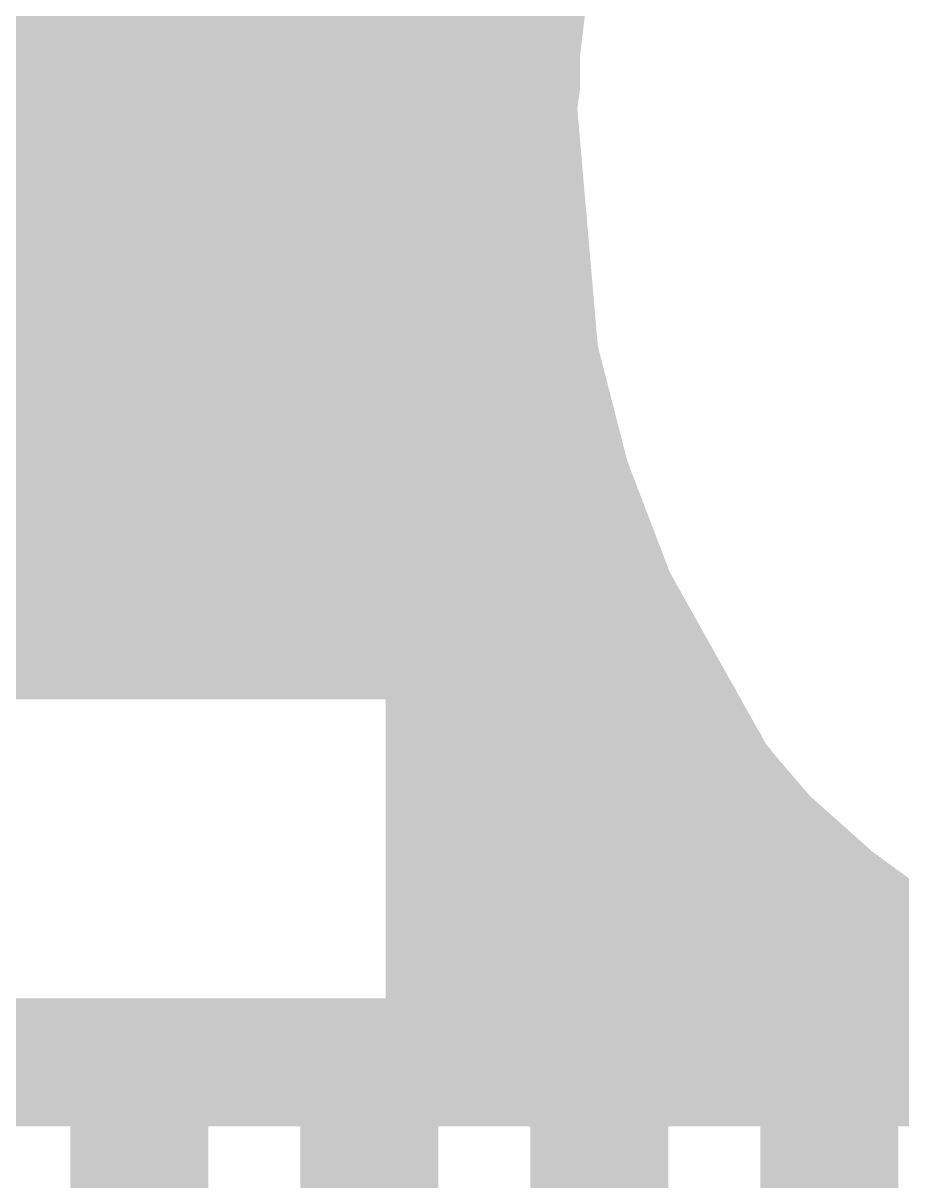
# Model space of a CAD drawing. Header units: millimetres. Extents: x 2260 to 2572, y -21 to 200.
# Drawn here: x 2338.05 to 2339.02, y 67.719 to 68.997 of the extents above; entities that cross this region are included whole.
import ezdxf

# ---------------------------------------------------------------- set-up
doc = ezdxf.new("R2010")
doc.units = ezdxf.units.MM
doc.layers.get('0').update_dxf_attribs({"lineweight": 18})
doc.layers.add('01', color=1, linetype='Continuous', lineweight=18)

# ---------------------------------------------------------------- blocks, each defined once
blk = doc.blocks.new('PAD_R1')
blk.add_lwpolyline([(0.25, 0, 0.5, 0.5, 1), (-0.25, 0, 0.5, 0.5, 1)], format="xyseb", close=True)

msp = doc.modelspace()

# ---------------------------------------------------------------- linework, layer by layer
at = {"layer": '01'}
for points in [[(2338.11467804613, 134.5262446156169, 0.0254, 0.0254, 0), (2338.11467804613, 68.26334961561685, 0.0254, 0.0254, 0)], [(2338.15277804613, 68.25064961561685, 0.1016, 0.1016, 0), (2338.15277804613, 134.0433976156169, 0.1016, 0.1016, 0)], [(2338.20357804613, 68.25064961561685, 0.1016, 0.1016, 0), (2338.20357804613, 134.0433976156169, 0.1016, 0.1016, 0)], [(2338.24167804613, 68.26334961561685, 0.0254, 0.0254, 0), (2338.24167804613, 134.0417596156169, 0.0254, 0.0254, 0)], [(2338.36867804613, 133.5572796156169, 0.0254, 0.0254, 0), (2338.36867804613, 68.26334961561685, 0.0254, 0.0254, 0)], [(2338.406778046131, 68.25064961561685, 0.1016, 0.1016, 0), (2338.40677804613, 133.3392666156169, 0.1016, 0.1016, 0)], [(2338.45757804613, 68.25064961561685, 0.1016, 0.1016, 0), (2338.45757804613, 133.3392666156169, 0.1016, 0.1016, 0)], [(2338.49567804613, 65.72874961561683, 0.0254, 0.0254, 0), (2338.49567804613, 133.3265676156169, 0.0254, 0.0254, 0)], [(2338.62267804613, 133.3265676156169, 0.0254, 0.0254, 0), (2338.62267804613, 65.72874961561683, 0.0254, 0.0254, 0)], [(2338.63953104613, 68.96338461561686, 0.0508, 0.0508, 0), (2338.656555046131, 69.10372961561688, 0.0508, 0.0508, 0)], [(2338.63953104613, 68.96338461561686, 0.0508, 0.0508, 0), (2338.656555046131, 69.10372961561688, 0.0508, 0.0508, 0)], [(2338.63537804613, 69.10002461561686, 0.0508, 0.0508, 0), (2338.63537804613, 68.96184961561687, 0.0508, 0.0508, 0)], [(2338.65223004613, 68.96261661561687, 0.0254, 0.0254, 0), (2338.66918004613, 69.10219961561685, 0.0254, 0.0254, 0)], [(2338.65223004613, 68.96261661561687, 0.0254, 0.0254, 0), (2338.66912304613, 69.10187661561685, 0.0254, 0.0254, 0)], [(2338.64242604613, 68.98724961561686, 0.0508, 0.0508, 0), (2337.49373504613, 68.98724961561686, 0.0508, 0.0508, 0)], [(2338.64242604613, 68.98724961561686, 0.0508, 0.0508, 0), (2338.63537804613, 68.98724961561686, 0.0508, 0.0508, 0)], [(2338.63953104613, 68.96184961561687, 0.0508, 0.0508, 0), (2337.49373504613, 68.96184961561687, 0.0508, 0.0508, 0)], [(2338.63953104613, 68.96184961561687, 0.0508, 0.0508, 0), (2338.63537804613, 68.96184961561687, 0.0508, 0.0508, 0)], [(2338.65223004613, 68.92857661561686, 0.0254, 0.0254, 0), (2338.65223004613, 68.96261661561687, 0.0254, 0.0254, 0)], [(2338.65223004613, 68.92857661561686, 0.0254, 0.0254, 0), (2338.65223004613, 68.96261661561687, 0.0254, 0.0254, 0)], [(2338.66493104613, 68.94914961561688, 0.0254, 0.0254, 0), (2337.468335046131, 68.94914961561688, 0.0254, 0.0254, 0)], [(2338.66493104613, 68.94914961561688, 0.0254, 0.0254, 0), (2338.60997804613, 68.94914961561688, 0.0254, 0.0254, 0)], [(2338.66493104613, 68.94051461561685, 0.0254, 0.0254, 0), (2337.468335046131, 68.94051461561685, 0.0254, 0.0254, 0)], [(2338.63953104613, 68.92781461561685, 0.0508, 0.0508, 0), (2337.49373504613, 68.92781461561685, 0.0508, 0.0508, 0)], [(2338.65223004613, 68.93484761561683, 0.0254, 0.0254, 0), (2337.48103504613, 68.93484761561683, 0.0254, 0.0254, 0)], [(2338.63906604613, 68.92214761561684, 0.0508, 0.0508, 0), (2337.49373504613, 68.92214761561684, 0.0508, 0.0508, 0)], [(2338.634113046131, 68.63292661561684, 0.1016, 0.1016, 0), (2338.61082004613, 68.90326961561686, 0.1016, 0.1016, 0)], [(2338.66493104613, 68.94051461561685, 0.0254, 0.0254, 0), (2338.60997804613, 68.94051461561685, 0.0254, 0.0254, 0)], [(2338.63953104613, 68.92781461561685, 0.0508, 0.0508, 0), (2338.63537804613, 68.92781461561685, 0.0508, 0.0508, 0)], [(2338.63537804613, 68.92781461561685, 0.0508, 0.0508, 0), (2338.63537804613, 68.90241461561686, 0.0508, 0.0508, 0)], [(2338.63635304613, 68.90284161561686, 0.0508, 0.0508, 0), (2338.63953104613, 68.92933261561683, 0.0508, 0.0508, 0)], [(2338.63635304613, 68.90284161561686, 0.0508, 0.0508, 0), (2338.63953104613, 68.92933261561683, 0.0508, 0.0508, 0)], [(2338.63644104613, 68.90357261561684, 0.0508, 0.0508, 0), (2338.638715046131, 68.92254161561686, 0.0508, 0.0508, 0)], [(2338.65223004613, 68.92857661561686, 0.0254, 0.0254, 0), (2338.65223004613, 68.93484761561683, 0.0254, 0.0254, 0)], [(2338.64911804613, 68.90263161561685, 0.0254, 0.0254, 0), (2338.65223004613, 68.92857661561686, 0.0254, 0.0254, 0)], [(2338.64911804613, 68.90263161561685, 0.0254, 0.0254, 0), (2338.65223004613, 68.92857661561686, 0.0254, 0.0254, 0)], [(2338.64916004613, 68.90299461561688, 0.0254, 0.0254, 0), (2338.65223004613, 68.92857661561686, 0.0254, 0.0254, 0)], [(2338.63648304613, 68.90241461561686, 0.0508, 0.0508, 0), (2337.49373504613, 68.90241461561686, 0.0508, 0.0508, 0)], [(2338.63648304613, 68.90241461561686, 0.0508, 0.0508, 0), (2337.49373504613, 68.90241461561686, 0.0508, 0.0508, 0)], [(2338.63648304613, 68.90241461561686, 0.0508, 0.0508, 0), (2338.63537804613, 68.90241461561686, 0.0508, 0.0508, 0)], [(2338.63537804613, 68.90241461561686, 0.0508, 0.0508, 0), (2338.63537804613, 68.64003261561686, 0.0508, 0.0508, 0)], [(2338.65936304613, 68.63575461561686, 0.0508, 0.0508, 0), (2338.63635304613, 68.90284161561686, 0.0508, 0.0508, 0)], [(2338.65930004613, 68.63647161561687, 0.0508, 0.0508, 0), (2338.63635304613, 68.90284161561686, 0.0508, 0.0508, 0)], [(2338.63880504613, 68.82054661561688, 0.0508, 0.0508, 0), (2338.63644104613, 68.90357261561684, 0.0508, 0.0508, 0)], [(2338.67192504613, 68.63789761561685, 0.0254, 0.0254, 0), (2338.64911804613, 68.90263161561685, 0.0254, 0.0254, 0)], [(2338.672031046131, 68.63756461561684, 0.0254, 0.0254, 0), (2338.64911804613, 68.90263161561685, 0.0254, 0.0254, 0)], [(2338.651871046131, 68.80784661561685, 0.0254, 0.0254, 0), (2338.64916004613, 68.90299461561688, 0.0254, 0.0254, 0)], [(2338.61527004613, 68.85161461561688, 0.1016, 0.1016, 0), (2337.51913504613, 68.85161461561688, 0.1016, 0.1016, 0)], [(2338.63719604613, 68.87701461561687, 0.0508, 0.0508, 0), (2337.49373504613, 68.87701461561687, 0.0508, 0.0508, 0)], [(2338.638578046131, 68.87701461561687, 0.0508, 0.0508, 0), (2338.63537804613, 68.87701461561687, 0.0508, 0.0508, 0)], [(2338.63800004613, 68.84878161561687, 0.0508, 0.0508, 0), (2337.49373504613, 68.84878161561687, 0.0508, 0.0508, 0)], [(2338.64222304613, 68.83469661561685, 0.0508, 0.0508, 0), (2338.63537804613, 68.83469661561685, 0.0508, 0.0508, 0)], [(2338.63880504613, 68.82054661561688, 0.0508, 0.0508, 0), (2337.49373504613, 68.82054661561688, 0.0508, 0.0508, 0)], [(2337.49373504613, 68.82054661561688, 0.0508, 0.0508, 0), (2338.63880504613, 68.82054661561688, 0.0508, 0.0508, 0)], [(2338.622198046131, 68.77122461561686, 0.1016, 0.1016, 0), (2337.51913504613, 68.77122461561686, 0.1016, 0.1016, 0)], [(2337.48103504613, 68.80784661561685, 0.0254, 0.0254, 0), (2338.651871046131, 68.80784661561685, 0.0254, 0.0254, 0)], [(2338.64586804613, 68.79238161561688, 0.0508, 0.0508, 0), (2338.63537804613, 68.79238161561688, 0.0508, 0.0508, 0)], [(2338.64951604613, 68.75006461561685, 0.0508, 0.0508, 0), (2338.63537804613, 68.75006461561685, 0.0508, 0.0508, 0)], [(2338.62912304613, 68.69083261561684, 0.1016, 0.1016, 0), (2337.51913504613, 68.69083261561684, 0.1016, 0.1016, 0)], [(2338.65316104613, 68.70774961561688, 0.0508, 0.0508, 0), (2338.63537804613, 68.70774961561688, 0.0508, 0.0508, 0)], [(2338.66566804613, 68.68084661561687, 0.0254, 0.0254, 0), (2337.48103504613, 68.68084661561687, 0.0254, 0.0254, 0)], [(2338.65469304613, 68.66814661561688, 0.0508, 0.0508, 0), (2337.49373504613, 68.66814661561688, 0.0508, 0.0508, 0)], [(2338.65469304613, 68.66814661561688, 0.0508, 0.0508, 0), (2337.49373504613, 68.66814661561688, 0.0508, 0.0508, 0)], [(2338.65954804613, 68.63504161561684, 0.0508, 0.0508, 0), (2338.65469304613, 68.66814661561688, 0.0508, 0.0508, 0)], [(2338.67202104613, 68.63752661561688, 0.0254, 0.0254, 0), (2338.66566804613, 68.68084661561687, 0.0254, 0.0254, 0)], [(2338.65509004613, 68.66543261561685, 0.0508, 0.0508, 0), (2337.49373504613, 68.66543261561685, 0.0508, 0.0508, 0)], [(2338.66850504613, 68.49844961561683, 0.1016, 0.1016, 0), (2338.63410804613, 68.63293461561688, 0.1016, 0.1016, 0)], [(2338.65680504613, 68.66543261561685, 0.0508, 0.0508, 0), (2338.63537804613, 68.66543261561685, 0.0508, 0.0508, 0)], [(2338.65908804613, 68.64003261561686, 0.0508, 0.0508, 0), (2337.49373504613, 68.64003261561686, 0.0508, 0.0508, 0)], [(2338.65908804613, 68.64003261561686, 0.0508, 0.0508, 0), (2337.49373504613, 68.64003261561686, 0.0508, 0.0508, 0)], [(2338.65908804613, 68.64003261561686, 0.0508, 0.0508, 0), (2338.63537804613, 68.64003261561686, 0.0508, 0.0508, 0)], [(2338.63537804613, 68.64003261561686, 0.0508, 0.0508, 0), (2338.63537804613, 68.50744461561686, 0.0508, 0.0508, 0)], [(2338.69275304613, 68.50601961561685, 0.0508, 0.0508, 0), (2338.65930004613, 68.63646961561687, 0.0508, 0.0508, 0)], [(2338.69429504613, 68.49967161561688, 0.0508, 0.0508, 0), (2338.65936304613, 68.63575461561686, 0.0508, 0.0508, 0)], [(2338.67699004613, 68.56654661561686, 0.0508, 0.0508, 0), (2338.65954804613, 68.63504161561684, 0.0508, 0.0508, 0)], [(2338.70641304613, 68.50354961561686, 0.0254, 0.0254, 0), (2338.67192504613, 68.63789761561685, 0.0254, 0.0254, 0)], [(2338.69332804613, 68.55384661561686, 0.0254, 0.0254, 0), (2338.67202104613, 68.63752661561688, 0.0254, 0.0254, 0)], [(2338.70489304613, 68.50975161561684, 0.0254, 0.0254, 0), (2338.672031046131, 68.63756161561685, 0.0254, 0.0254, 0)], [(2338.64349504613, 68.58923161561685, 0.1016, 0.1016, 0), (2337.51913504613, 68.58923161561685, 0.1016, 0.1016, 0)], [(2338.66474604613, 68.61463161561687, 0.0508, 0.0508, 0), (2337.49373504613, 68.61463161561687, 0.0508, 0.0508, 0)], [(2338.66478504613, 68.61463161561687, 0.0508, 0.0508, 0), (2338.63537804613, 68.61463161561687, 0.0508, 0.0508, 0)], [(2338.67086804613, 68.59058961561686, 0.0508, 0.0508, 0), (2337.49373504613, 68.59058961561686, 0.0508, 0.0508, 0)], [(2338.67699004613, 68.56654661561686, 0.0508, 0.0508, 0), (2337.49373504613, 68.56654661561686, 0.0508, 0.0508, 0)], [(2337.49373504613, 68.56654661561686, 0.0508, 0.0508, 0), (2338.67699004613, 68.56654661561686, 0.0508, 0.0508, 0)], [(2338.675283046131, 68.57373961561686, 0.0508, 0.0508, 0), (2338.63537804613, 68.57373961561686, 0.0508, 0.0508, 0)], [(2338.66313004613, 68.51582761561684, 0.1016, 0.1016, 0), (2337.51913504613, 68.51582761561684, 0.1016, 0.1016, 0)], [(2337.48103504613, 68.55384661561686, 0.0254, 0.0254, 0), (2338.69332804613, 68.55384661561686, 0.0254, 0.0254, 0)], [(2338.68578104613, 68.53284461561685, 0.0508, 0.0508, 0), (2338.63537804613, 68.53284461561685, 0.0508, 0.0508, 0)], [(2338.71804804613, 68.36877961561686, 0.1016, 0.1016, 0), (2338.66850504613, 68.49844961561683, 0.1016, 0.1016, 0)], [(2338.69270804613, 68.50744461561686, 0.0508, 0.0508, 0), (2338.63537804613, 68.50744461561686, 0.0508, 0.0508, 0)], [(2338.63537804613, 68.50744461561686, 0.0508, 0.0508, 0), (2338.63537804613, 68.39425261561684, 0.0508, 0.0508, 0)], [(2338.74076604613, 68.38019961561685, 0.0508, 0.0508, 0), (2338.69275304613, 68.50601961561685, 0.0508, 0.0508, 0)], [(2338.73697804613, 68.38950461561689, 0.0508, 0.0508, 0), (2338.69429504613, 68.49967161561688, 0.0508, 0.0508, 0)], [(2338.75188804613, 68.38643461561685, 0.0254, 0.0254, 0), (2338.70489304613, 68.50975161561684, 0.0254, 0.0254, 0)], [(2338.74967804613, 68.39187761561686, 0.0254, 0.0254, 0), (2338.70641304613, 68.50354961561686, 0.0254, 0.0254, 0)], [(2338.70112304613, 68.48204461561687, 0.0508, 0.0508, 0), (2338.63537804613, 68.48204461561687, 0.0508, 0.0508, 0)], [(2338.68783304613, 68.44241961561687, 0.1016, 0.1016, 0), (2337.51913504613, 68.44241961561687, 0.1016, 0.1016, 0)], [(2338.71321004613, 68.45084961561685, 0.0508, 0.0508, 0), (2338.63537804613, 68.45084961561685, 0.0508, 0.0508, 0)], [(2338.73491804613, 68.42684761561685, 0.0254, 0.0254, 0), (2337.48103504613, 68.42684761561685, 0.0254, 0.0254, 0)], [(2338.73491804613, 68.42684761561685, 0.0254, 0.0254, 0), (2337.48103504613, 68.42684761561685, 0.0254, 0.0254, 0)], [(2338.72647804613, 68.41414661561686, 0.0508, 0.0508, 0), (2337.49373504613, 68.41414661561686, 0.0508, 0.0508, 0)], [(2338.66077804613, 65.72874961561683, 0.1016, 0.1016, 0), (2338.66077804613, 68.39425261561684, 0.1016, 0.1016, 0)], [(2338.72529804613, 68.41965161561686, 0.0508, 0.0508, 0), (2338.63537804613, 68.41965161561686, 0.0508, 0.0508, 0)], [(2338.71157804613, 65.72874961561683, 0.1016, 0.1016, 0), (2338.71157804613, 68.39425261561684, 0.1016, 0.1016, 0)], [(2338.74037104613, 68.38105461561685, 0.0508, 0.0508, 0), (2338.72647804613, 68.41414661561686, 0.0508, 0.0508, 0)], [(2338.75192804613, 68.38633261561685, 0.0254, 0.0254, 0), (2338.73491804613, 68.42684761561685, 0.0254, 0.0254, 0)], [(2338.73964804613, 68.41558461561686, 0.0254, 0.0254, 0), (2337.48103504613, 68.41558461561686, 0.0254, 0.0254, 0)], [(2338.73615304613, 68.39161961561683, 0.0508, 0.0508, 0), (2337.49373504613, 68.39161961561683, 0.0508, 0.0508, 0)], [(2338.73636304613, 68.39161961561683, 0.0508, 0.0508, 0), (2337.49373504613, 68.39161961561683, 0.0508, 0.0508, 0)], [(2338.74437804613, 68.40431961561683, 0.0254, 0.0254, 0), (2337.48103504613, 68.40431961561683, 0.0254, 0.0254, 0)], [(2338.73556304613, 68.39425261561684, 0.0508, 0.0508, 0), (2338.63537804613, 68.39425261561684, 0.0508, 0.0508, 0)], [(2338.77432304613, 68.31254661561684, 0.0508, 0.0508, 0), (2338.74037104613, 68.38105461561685, 0.0508, 0.0508, 0)], [(2338.82016004613, 68.23848961561686, 0.0508, 0.0508, 0), (2338.74076604613, 68.38020161561684, 0.0508, 0.0508, 0)], [(2338.74967804613, 65.72874961561683, 0.0254, 0.0254, 0), (2338.74967804613, 68.39187761561686, 0.0254, 0.0254, 0)], [(2338.86043804613, 68.19258261561686, 0.0254, 0.0254, 0), (2338.75188804613, 68.38643761561684, 0.0254, 0.0254, 0)], [(2338.79478804613, 68.29984661561684, 0.0254, 0.0254, 0), (2338.75192804613, 68.38633261561685, 0.0254, 0.0254, 0)], [(2338.74859804613, 68.36621961561684, 0.0508, 0.0508, 0), (2337.49373504613, 68.36621961561684, 0.0508, 0.0508, 0)], [(2338.74772304613, 68.36621961561684, 0.0508, 0.0508, 0), (2337.49373504613, 68.36621961561684, 0.0508, 0.0508, 0)], [(2338.761023046131, 68.33938461561684, 0.0508, 0.0508, 0), (2337.49373504613, 68.33938461561684, 0.0508, 0.0508, 0)], [(2338.765390046131, 68.33624761561686, 0.0508, 0.0508, 0), (2337.49373504613, 68.33624761561686, 0.0508, 0.0508, 0)], [(2338.77432304613, 68.31254661561684, 0.0508, 0.0508, 0), (2337.49373504613, 68.31254661561684, 0.0508, 0.0508, 0)], [(2337.49373504613, 68.31254661561684, 0.0508, 0.0508, 0), (2338.77432304613, 68.31254661561684, 0.0508, 0.0508, 0)], [(2338.78218304613, 68.30627661561687, 0.0508, 0.0508, 0), (2337.49373504613, 68.30627661561687, 0.0508, 0.0508, 0)], [(2337.48103504613, 68.29984661561684, 0.0254, 0.0254, 0), (2338.79478804613, 68.29984661561684, 0.0254, 0.0254, 0)], [(2337.49334004613, 68.27604961561684, 0.0508, 0.0508, 0), (2338.47570004613, 68.27604961561684, 0.0508, 0.0508, 0)], [(2338.79897304613, 68.27630461561688, 0.0508, 0.0508, 0), (2337.49373504613, 68.27630461561688, 0.0508, 0.0508, 0)], [(2338.47570004613, 68.27604961561684, 0.0508, 0.0508, 0), (2338.47570004613, 68.19984961561687, 0.0508, 0.0508, 0)], [(2337.48103504613, 68.26334961561685, 0.0254, 0.0254, 0), (2338.46300104613, 68.26334961561685, 0.0254, 0.0254, 0)], [(2338.11467804613, 68.26334961561685, 0.0254, 0.0254, 0), (2338.24167804613, 68.26334961561685, 0.0254, 0.0254, 0)], [(2338.36867804613, 68.26334961561685, 0.0254, 0.0254, 0), (2338.46300104613, 68.26334961561685, 0.0254, 0.0254, 0)], [(2338.81365504613, 68.25090461561686, 0.0508, 0.0508, 0), (2338.47530304613, 68.25090461561686, 0.0508, 0.0508, 0)], [(2338.48297804613, 68.25064961561685, 0.0508, 0.0508, 0), (2338.47570004613, 68.25064961561685, 0.0508, 0.0508, 0)], [(2338.47570004613, 67.92044961561686, 0.0508, 0.0508, 0), (2338.47570004613, 68.25064961561685, 0.0508, 0.0508, 0)], [(2338.81380104613, 68.25064961561685, 0.0508, 0.0508, 0), (2338.47570004613, 68.25064961561685, 0.0508, 0.0508, 0)], [(2338.46300104613, 68.26334961561685, 0.0254, 0.0254, 0), (2338.46300104613, 67.90774961561686, 0.0254, 0.0254, 0)], [(2338.46300104613, 68.26334961561685, 0.0254, 0.0254, 0), (2338.46300104613, 67.90774961561686, 0.0254, 0.0254, 0)], [(2338.48297804613, 67.92044961561686, 0.0508, 0.0508, 0), (2338.48297804613, 68.25064961561685, 0.0508, 0.0508, 0)], [(2338.82030304613, 68.23823461561688, 0.0508, 0.0508, 0), (2338.82016004613, 68.23848961561686, 0.0508, 0.0508, 0)], [(2338.84995504613, 68.18530461561687, 0.0508, 0.0508, 0), (2338.82030304613, 68.23823461561688, 0.0508, 0.0508, 0)], [(2338.82757804613, 68.22524961561686, 0.0508, 0.0508, 0), (2338.47570004613, 68.22524961561686, 0.0508, 0.0508, 0)], [(2338.82757804613, 68.22524961561686, 0.0508, 0.0508, 0), (2338.47570004613, 68.22524961561686, 0.0508, 0.0508, 0)], [(2338.84226104613, 68.19984961561687, 0.0508, 0.0508, 0), (2338.47570004613, 68.19984961561687, 0.0508, 0.0508, 0)], [(2338.47570004613, 68.19984961561687, 0.0508, 0.0508, 0), (2338.47570004613, 68.18003661561687, 0.0508, 0.0508, 0)], [(2338.86744604613, 68.16463661561687, 0.0508, 0.0508, 0), (2338.84995504613, 68.18530461561687, 0.0508, 0.0508, 0)], [(2338.85493304613, 68.18003661561687, 0.0508, 0.0508, 0), (2338.47570004613, 68.18003661561687, 0.0508, 0.0508, 0)], [(2338.47570004613, 68.18003661561687, 0.0508, 0.0508, 0), (2338.47570004613, 68.16327461561684, 0.0508, 0.0508, 0)], [(2338.87756304613, 68.17234161561686, 0.0254, 0.0254, 0), (2338.86043804613, 68.19258261561686, 0.0254, 0.0254, 0)], [(2338.86885304613, 68.16327461561684, 0.0508, 0.0508, 0), (2338.47570004613, 68.16327461561684, 0.0508, 0.0508, 0)], [(2338.47570004613, 68.16327461561684, 0.0508, 0.0508, 0), (2338.47570004613, 68.10383661561684, 0.0508, 0.0508, 0)], [(2338.47570004613, 68.16054161561686, 0.0508, 0.0508, 0), (2338.47570004613, 68.10383661561684, 0.0508, 0.0508, 0)], [(2338.87124504613, 68.16014661561684, 0.0508, 0.0508, 0), (2338.47570004613, 68.16014661561684, 0.0508, 0.0508, 0)], [(2338.46300104613, 68.17284661561683, 0.0254, 0.0254, 0), (2338.46300104613, 68.04584761561688, 0.0254, 0.0254, 0)], [(2338.87713804613, 68.17284661561683, 0.0254, 0.0254, 0), (2338.46300104613, 68.17284661561683, 0.0254, 0.0254, 0)], [(2338.87945804613, 68.14701961561684, 0.0508, 0.0508, 0), (2338.86744604613, 68.16463661561687, 0.0508, 0.0508, 0)], [(2338.87945804613, 68.14701961561684, 0.0508, 0.0508, 0), (2338.87023804613, 68.16054161561686, 0.0508, 0.0508, 0)], [(2338.87667804613, 68.17338661561683, 0.0254, 0.0254, 0), (2338.87667804613, 65.72874961561683, 0.0254, 0.0254, 0)], [(2338.87760504613, 68.17229161561687, 0.0254, 0.0254, 0), (2338.87667804613, 68.17338661561683, 0.0254, 0.0254, 0)], [(2338.87756604613, 68.17234161561686, 0.0254, 0.0254, 0), (2338.87713804613, 68.17284661561683, 0.0254, 0.0254, 0)], [(2338.88928804613, 68.15514961561684, 0.0254, 0.0254, 0), (2338.87756304613, 68.17234161561686, 0.0254, 0.0254, 0)], [(2338.88928804613, 68.15514961561684, 0.0254, 0.0254, 0), (2338.87756604613, 68.17234161561686, 0.0254, 0.0254, 0)], [(2338.93464304613, 68.10602661561688, 0.0254, 0.0254, 0), (2338.87760504613, 68.17228961561688, 0.0254, 0.0254, 0)], [(2338.94171104613, 68.08449961561683, 0.0508, 0.0508, 0), (2338.87945804613, 68.14701961561684, 0.0508, 0.0508, 0)], [(2338.94169104613, 68.08451961561684, 0.0508, 0.0508, 0), (2338.87945804613, 68.14701961561684, 0.0508, 0.0508, 0)], [(2338.950006046131, 68.09416961561686, 0.0254, 0.0254, 0), (2338.88928804613, 68.15514961561684, 0.0254, 0.0254, 0)], [(2338.949998046131, 68.09417761561684, 0.0254, 0.0254, 0), (2338.88928804613, 68.15514961561684, 0.0254, 0.0254, 0)], [(2338.88856504613, 68.13787461561685, 0.0508, 0.0508, 0), (2338.47570004613, 68.13787461561685, 0.0508, 0.0508, 0)], [(2338.88856504613, 68.13787461561685, 0.0508, 0.0508, 0), (2338.47570004613, 68.13787461561685, 0.0508, 0.0508, 0)], [(2338.99097804613, 68.04541961561685, 0.0508, 0.0508, 0), (2338.88898304613, 68.13639961561688, 0.0508, 0.0508, 0)], [(2338.88937804613, 68.13654761561685, 0.0508, 0.0508, 0), (2338.88937804613, 68.05946461561686, 0.0508, 0.0508, 0)], [(2338.89716504613, 68.12923661561683, 0.0508, 0.0508, 0), (2338.47570004613, 68.12923661561683, 0.0508, 0.0508, 0)], [(2338.89716504613, 68.12923661561683, 0.0508, 0.0508, 0), (2338.47570004613, 68.12923661561683, 0.0508, 0.0508, 0)], [(2338.90344304613, 68.11975161561685, 0.0508, 0.0508, 0), (2338.88937804613, 68.11975161561685, 0.0508, 0.0508, 0)], [(2338.92301304613, 68.10383661561684, 0.0508, 0.0508, 0), (2338.47570004613, 68.10383661561684, 0.0508, 0.0508, 0)], [(2338.47570004613, 68.10383661561684, 0.0508, 0.0508, 0), (2338.47570004613, 68.02763661561687, 0.0508, 0.0508, 0)], [(2338.92301304613, 68.10383661561684, 0.0508, 0.0508, 0), (2338.47570004613, 68.10383661561684, 0.0508, 0.0508, 0)], [(2338.47570004613, 68.10383661561684, 0.0508, 0.0508, 0), (2338.47570004613, 68.05854661561688, 0.0508, 0.0508, 0)], [(2339.003678046131, 68.05237461561686, 0.0254, 0.0254, 0), (2338.93464304613, 68.10602661561688, 0.0254, 0.0254, 0)], [(2338.95001604613, 68.07843761561685, 0.0508, 0.0508, 0), (2338.47570004613, 68.07843761561685, 0.0508, 0.0508, 0)], [(2338.94998304613, 68.07843761561685, 0.0508, 0.0508, 0), (2338.47570004613, 68.07843761561685, 0.0508, 0.0508, 0)], [(2338.91477804613, 65.72874961561683, 0.1016, 0.1016, 0), (2338.91477804613, 68.05946461561686, 0.1016, 0.1016, 0)], [(2338.93897104613, 68.08486461561688, 0.0508, 0.0508, 0), (2338.88937804613, 68.08486461561688, 0.0508, 0.0508, 0)], [(2338.96557804613, 65.72874961561683, 0.1016, 0.1016, 0), (2338.96557804613, 68.05946461561686, 0.1016, 0.1016, 0)], [(2338.977100046131, 68.05854661561688, 0.0508, 0.0508, 0), (2338.94169104613, 68.08451961561684, 0.0508, 0.0508, 0)], [(2339.04943304613, 68.00586961561686, 0.0508, 0.0508, 0), (2338.94171104613, 68.08449961561683, 0.0508, 0.0508, 0)], [(2339.01588804613, 68.04584761561688, 0.0254, 0.0254, 0), (2338.949998046131, 68.09417761561684, 0.0254, 0.0254, 0)], [(2339.05607004613, 68.01674961561685, 0.0254, 0.0254, 0), (2338.950006046131, 68.09416961561686, 0.0254, 0.0254, 0)], [(2338.977100046131, 68.05854661561688, 0.0508, 0.0508, 0), (2338.47570004613, 68.05854661561688, 0.0508, 0.0508, 0)], [(2338.47570004613, 68.05854661561688, 0.0508, 0.0508, 0), (2338.977100046131, 68.05854661561688, 0.0508, 0.0508, 0)], [(2338.984813046131, 68.05303761561686, 0.0508, 0.0508, 0), (2338.47570004613, 68.05303761561686, 0.0508, 0.0508, 0)], [(2338.97129504613, 68.05946461561686, 0.0508, 0.0508, 0), (2338.88937804613, 68.05946461561686, 0.0508, 0.0508, 0)], [(2339.020281046131, 68.02763661561687, 0.0508, 0.0508, 0), (2338.47570004613, 68.02763661561687, 0.0508, 0.0508, 0)], [(2338.47570004613, 68.02763661561687, 0.0508, 0.0508, 0), (2338.47570004613, 67.97404461561683, 0.0508, 0.0508, 0)], [(2338.46300104613, 68.04584761561688, 0.0254, 0.0254, 0), (2339.01588804613, 68.04584761561688, 0.0254, 0.0254, 0)], [(2339.003678046131, 65.72874961561683, 0.0254, 0.0254, 0), (2339.003678046131, 68.05237661561688, 0.0254, 0.0254, 0)], [(2339.05669804613, 68.00223761561688, 0.0508, 0.0508, 0), (2338.47570004613, 68.00223761561688, 0.0508, 0.0508, 0)], [(2339.06228304613, 67.99944461561685, 0.0508, 0.0508, 0), (2338.47570004613, 67.99944461561685, 0.0508, 0.0508, 0)], [(2339.11396804613, 67.97404461561683, 0.0508, 0.0508, 0), (2338.47570004613, 67.97404461561683, 0.0508, 0.0508, 0)], [(2338.47570004613, 67.97404461561683, 0.0508, 0.0508, 0), (2338.47570004613, 67.89504961561687, 0.0508, 0.0508, 0)], [(2338.15277804613, 65.72874961561683, 0.1016, 0.1016, 0), (2338.15277804613, 67.92044961561686, 0.1016, 0.1016, 0)], [(2338.20357804613, 65.72874961561683, 0.1016, 0.1016, 0), (2338.20357804613, 67.92044961561686, 0.1016, 0.1016, 0)], [(2338.406778046131, 65.72874961561683, 0.1016, 0.1016, 0), (2338.406778046131, 67.92044961561686, 0.1016, 0.1016, 0)], [(2338.45757804613, 65.72874961561683, 0.1016, 0.1016, 0), (2338.45757804613, 67.92044961561686, 0.1016, 0.1016, 0)], [(2339.16554804613, 67.94864461561684, 0.0508, 0.0508, 0), (2338.47570004613, 67.94864461561684, 0.0508, 0.0508, 0)], [(2339.17349604613, 67.94584961561685, 0.0508, 0.0508, 0), (2338.47570004613, 67.94584961561685, 0.0508, 0.0508, 0)], [(2338.48297804613, 67.92044961561686, 0.0508, 0.0508, 0), (2338.47570004613, 67.92044961561686, 0.0508, 0.0508, 0)], [(2339.24690804613, 67.92044961561686, 0.0508, 0.0508, 0), (2338.47570004613, 67.92044961561686, 0.0508, 0.0508, 0)], [(2338.47570004613, 67.90614661561688, 0.0508, 0.0508, 0), (2338.47570004613, 67.89504961561687, 0.0508, 0.0508, 0)], [(2339.28052804613, 67.90614661561688, 0.0508, 0.0508, 0), (2338.47570004613, 67.90614661561688, 0.0508, 0.0508, 0)], [(2338.46300104613, 67.91884661561687, 0.0254, 0.0254, 0), (2338.46300104613, 67.90774961561686, 0.0254, 0.0254, 0)], [(2339.28233504613, 67.91884661561687, 0.0254, 0.0254, 0), (2338.46300104613, 67.91884661561687, 0.0254, 0.0254, 0)], [(2339.37451304613, 67.88666661561686, 0.0508, 0.0508, 0), (2325.38586604613, 67.88666661561683, 0.0508, 0.0508, 0)], [(2339.37451304613, 67.88666661561686, 0.0508, 0.0508, 0), (2336.93174604613, 67.88666661561686, 0.0508, 0.0508, 0)], [(2338.47570004613, 67.89504961561687, 0.0508, 0.0508, 0), (2337.04796604613, 67.89504961561687, 0.0508, 0.0508, 0)], [(2338.47570004613, 67.89504961561687, 0.0508, 0.0508, 0), (2337.04796604613, 67.89504961561687, 0.0508, 0.0508, 0)], [(2338.46300104613, 67.90774961561686, 0.0254, 0.0254, 0), (2337.06066504613, 67.90774961561686, 0.0254, 0.0254, 0)], [(2338.46300104613, 67.90774961561686, 0.0254, 0.0254, 0), (2337.06066504613, 67.90774961561686, 0.0254, 0.0254, 0)], [(2338.11467804613, 67.90774961561686, 0.0254, 0.0254, 0), (2338.11467804613, 65.72874961561683, 0.0254, 0.0254, 0)], [(2338.24167804613, 67.90774961561686, 0.0254, 0.0254, 0), (2338.11467804613, 67.90774961561686, 0.0254, 0.0254, 0)], [(2338.24167804613, 65.72874961561683, 0.0254, 0.0254, 0), (2338.24167804613, 67.90774961561686, 0.0254, 0.0254, 0)], [(2338.46300104613, 67.90774961561686, 0.0254, 0.0254, 0), (2338.36867804613, 67.90774961561686, 0.0254, 0.0254, 0)], [(2338.36867804613, 67.90774961561686, 0.0254, 0.0254, 0), (2338.36867804613, 65.72874961561683, 0.0254, 0.0254, 0)], [(2342.42355304613, 67.86126661561687, 0.0508, 0.0508, 0), (2336.90634504613, 67.86126661561684, 0.0508, 0.0508, 0)], [(2350.52486304613, 67.8553466156169, 0.0508, 0.0508, 0), (2325.37556304613, 67.85534661561684, 0.0508, 0.0508, 0)], [(2350.51805804613, 67.8299466156169, 0.0508, 0.0508, 0), (2325.38236804613, 67.82994661561685, 0.0508, 0.0508, 0)], [(2342.42355304613, 67.82892161561688, 0.0508, 0.0508, 0), (2336.90634504613, 67.82892161561688, 0.0508, 0.0508, 0)], [(2350.47406304613, 67.80454661561689, 0.0508, 0.0508, 0), (2325.42636304613, 67.80454661561683, 0.0508, 0.0508, 0)], [(2325.42636304613, 67.80454661561683, 0.0508, 0.0508, 0), (2350.47406304613, 67.80454661561689, 0.0508, 0.0508, 0)], [(2336.91904604613, 67.81622161561685, 0.0254, 0.0254, 0), (2342.41085304613, 67.81622161561688, 0.0254, 0.0254, 0)], [(2325.42636304613, 67.7918466156168, 0.0254, 0.0254, 0), (2350.47406304613, 67.79184661561686, 0.0254, 0.0254, 0)]]:
    msp.add_lwpolyline(points, format="xyseb", dxfattribs=at)

# ---------------------------------------------------------------- block references
for p, xscale, yscale in [((2338.63537804613, 68.98724961561686), -0.0508, 0.0508), ((2338.64242604613, 68.98724961561686), -0.0508, 0.0508), ((2338.64242604613, 68.98724961561686), -0.0508, 0.0508), ((2338.63537804613, 68.96184961561687), -0.0508, 0.0508), ((2338.63537804613, 68.96184961561687), -0.0508, 0.0508), ((2338.63953104613, 68.96338461561686), -0.0508, 0.0508), ((2338.63953104613, 68.96338461561686), -0.0508, 0.0508), ((2338.63953104613, 68.96184961561687), -0.0508, 0.0508), ((2338.63953104613, 68.96184961561687), -0.0508, 0.0508), ((2338.65223004613, 68.96261661561687), -0.0254, 0.0254), ((2338.65223004613, 68.96261661561687), -0.0254, 0.0254), ((2338.65223004613, 68.96261661561687), -0.0254, 0.0254), ((2338.65223004613, 68.96261661561687), -0.0254, 0.0254), ((2338.61082004613, 68.90326961561686), -0.1016, 0.1016), ((2338.63537804613, 68.92781461561685), -0.0508, 0.0508), ((2338.63537804613, 68.92781461561685), -0.0508, 0.0508), ((2338.638715046131, 68.92254161561686), -0.0508, 0.0508), ((2338.63906604613, 68.92214761561684), -0.0508, 0.0508), ((2338.63953104613, 68.92933261561683), -0.0508, 0.0508), ((2338.63953104613, 68.92933261561683), -0.0508, 0.0508), ((2338.63953104613, 68.92781461561685), -0.0508, 0.0508), ((2338.63953104613, 68.92781461561685), -0.0508, 0.0508), ((2338.65223004613, 68.93484761561683), -0.0254, 0.0254), ((2338.65223004613, 68.93484761561683), -0.0254, 0.0254), ((2338.65223004613, 68.92857661561686), -0.0254, 0.0254), ((2338.65223004613, 68.92857661561686), -0.0254, 0.0254), ((2338.65223004613, 68.92857661561686), -0.0254, 0.0254), ((2338.65223004613, 68.92857661561686), -0.0254, 0.0254), ((2338.65223004613, 68.92857661561686), -0.0254, 0.0254), ((2338.65223004613, 68.92857661561686), -0.0254, 0.0254), ((2338.63537804613, 68.90241461561686), -0.0508, 0.0508), ((2338.63537804613, 68.90241461561686), -0.0508, 0.0508), ((2338.63537804613, 68.90241461561686), -0.0508, 0.0508), ((2338.63635304613, 68.90284161561686), -0.0508, 0.0508), ((2338.63635304613, 68.90284161561686), -0.0508, 0.0508), ((2338.63635304613, 68.90284161561686), -0.0508, 0.0508), ((2338.63635304613, 68.90284161561686), -0.0508, 0.0508), ((2338.63644104613, 68.90357261561684), -0.0508, 0.0508), ((2338.63644104613, 68.90357261561684), -0.0508, 0.0508), ((2338.63648304613, 68.90241461561686), -0.0508, 0.0508), ((2338.63648304613, 68.90241461561686), -0.0508, 0.0508), ((2338.63648304613, 68.90241461561686), -0.0508, 0.0508), ((2338.64911804613, 68.90263161561685), -0.0254, 0.0254), ((2338.64911804613, 68.90263161561685), -0.0254, 0.0254), ((2338.64911804613, 68.90263161561685), -0.0254, 0.0254), ((2338.64911804613, 68.90263161561685), -0.0254, 0.0254), ((2338.64916004613, 68.90299461561688), -0.0254, 0.0254), ((2338.64916004613, 68.90299461561688), -0.0254, 0.0254), ((2338.61527004613, 68.85161461561688), -0.1016, 0.1016), ((2338.63537804613, 68.87701461561687), -0.0508, 0.0508), ((2338.63719604613, 68.87701461561687), -0.0508, 0.0508), ((2338.638578046131, 68.87701461561687), -0.0508, 0.0508), ((2338.63800004613, 68.84878161561687), -0.0508, 0.0508), ((2338.63537804613, 68.83469661561685), -0.0508, 0.0508), ((2338.64222304613, 68.83469661561685), -0.0508, 0.0508), ((2338.63880504613, 68.82054661561688), -0.0508, 0.0508), ((2338.63880504613, 68.82054661561688), -0.0508, 0.0508), ((2338.63880504613, 68.82054661561688), -0.0508, 0.0508), ((2338.622198046131, 68.77122461561686), -0.1016, 0.1016), ((2338.651871046131, 68.80784661561685), -0.0254, 0.0254), ((2338.651871046131, 68.80784661561685), -0.0254, 0.0254), ((2338.63537804613, 68.79238161561688), -0.0508, 0.0508), ((2338.64586804613, 68.79238161561688), -0.0508, 0.0508), ((2338.63537804613, 68.75006461561685), -0.0508, 0.0508), ((2338.64951604613, 68.75006461561685), -0.0508, 0.0508), ((2338.62912304613, 68.69083261561684), -0.1016, 0.1016), ((2338.63537804613, 68.70774961561688), -0.0508, 0.0508), ((2338.65316104613, 68.70774961561688), -0.0508, 0.0508), ((2338.65469304613, 68.66814661561688), -0.0508, 0.0508), ((2338.65469304613, 68.66814661561688), -0.0508, 0.0508), ((2338.65469304613, 68.66814661561688), -0.0508, 0.0508), ((2338.66566804613, 68.68084661561687), -0.0254, 0.0254), ((2338.66566804613, 68.68084661561687), -0.0254, 0.0254), ((2338.63410804613, 68.63293461561688), -0.1016, 0.1016), ((2338.634113046131, 68.63292661561684), -0.1016, 0.1016), ((2338.63537804613, 68.66543261561685), -0.0508, 0.0508), ((2338.65509004613, 68.66543261561685), -0.0508, 0.0508), ((2338.65680504613, 68.66543261561685), -0.0508, 0.0508), ((2338.63537804613, 68.64003261561686), -0.0508, 0.0508), ((2338.63537804613, 68.64003261561686), -0.0508, 0.0508), ((2338.63537804613, 68.64003261561686), -0.0508, 0.0508), ((2338.65908804613, 68.64003261561686), -0.0508, 0.0508), ((2338.65908804613, 68.64003261561686), -0.0508, 0.0508), ((2338.65908804613, 68.64003261561686), -0.0508, 0.0508), ((2338.65930004613, 68.63647161561687), -0.0508, 0.0508), ((2338.65930004613, 68.63646961561687), -0.0508, 0.0508), ((2338.65936304613, 68.63575461561686), -0.0508, 0.0508), ((2338.65936304613, 68.63575461561686), -0.0508, 0.0508), ((2338.65954804613, 68.63504161561684), -0.0508, 0.0508), ((2338.65954804613, 68.63504161561684), -0.0508, 0.0508), ((2338.67192504613, 68.63789761561685), -0.0254, 0.0254), ((2338.67192504613, 68.63789761561685), -0.0254, 0.0254), ((2338.67202104613, 68.63752661561688), -0.0254, 0.0254), ((2338.67202104613, 68.63752661561688), -0.0254, 0.0254), ((2338.672031046131, 68.63756461561684), -0.0254, 0.0254), ((2338.672031046131, 68.63756161561685), -0.0254, 0.0254), ((2338.64349504613, 68.58923161561685), -0.1016, 0.1016), ((2338.63537804613, 68.61463161561687), -0.0508, 0.0508), ((2338.66474604613, 68.61463161561687), -0.0508, 0.0508), ((2338.66478504613, 68.61463161561687), -0.0508, 0.0508), ((2338.67086804613, 68.59058961561686), -0.0508, 0.0508), ((2338.63537804613, 68.57373961561686), -0.0508, 0.0508), ((2338.675283046131, 68.57373961561686), -0.0508, 0.0508), ((2338.67699004613, 68.56654661561686), -0.0508, 0.0508), ((2338.67699004613, 68.56654661561686), -0.0508, 0.0508), ((2338.67699004613, 68.56654661561686), -0.0508, 0.0508), ((2338.66313004613, 68.51582761561684), -0.1016, 0.1016), ((2338.69332804613, 68.55384661561686), -0.0254, 0.0254), ((2338.69332804613, 68.55384661561686), -0.0254, 0.0254), ((2338.63537804613, 68.53284461561685), -0.0508, 0.0508), ((2338.68578104613, 68.53284461561685), -0.0508, 0.0508), ((2338.66850504613, 68.49844961561683), -0.1016, 0.1016), ((2338.66850504613, 68.49844961561683), -0.1016, 0.1016), ((2338.63537804613, 68.50744461561686), -0.0508, 0.0508), ((2338.63537804613, 68.50744461561686), -0.0508, 0.0508), ((2338.63537804613, 68.50744461561686), -0.0508, 0.0508), ((2338.69270804613, 68.50744461561686), -0.0508, 0.0508), ((2338.69275304613, 68.50601961561685), -0.0508, 0.0508), ((2338.69275304613, 68.50601961561685), -0.0508, 0.0508), ((2338.69429504613, 68.49967161561688), -0.0508, 0.0508), ((2338.69429504613, 68.49967161561688), -0.0508, 0.0508), ((2338.70489304613, 68.50975161561684), -0.0254, 0.0254), ((2338.70489304613, 68.50975161561684), -0.0254, 0.0254), ((2338.70641304613, 68.50354961561686), -0.0254, 0.0254), ((2338.70641304613, 68.50354961561686), -0.0254, 0.0254), ((2338.63537804613, 68.48204461561687), -0.0508, 0.0508), ((2338.70112304613, 68.48204461561687), -0.0508, 0.0508), ((2338.68783304613, 68.44241961561687), -0.1016, 0.1016), ((2338.63537804613, 68.45084961561685), -0.0508, 0.0508), ((2338.71321004613, 68.45084961561685), -0.0508, 0.0508), ((2338.63537804613, 68.41965161561686), -0.0508, 0.0508), ((2338.72529804613, 68.41965161561686), -0.0508, 0.0508), ((2338.72647804613, 68.41414661561686), -0.0508, 0.0508), ((2338.72647804613, 68.41414661561686), -0.0508, 0.0508), ((2338.73491804613, 68.42684761561685), -0.0254, 0.0254), ((2338.73491804613, 68.42684761561685), -0.0254, 0.0254), ((2338.73491804613, 68.42684761561685), -0.0254, 0.0254), ((2338.73964804613, 68.41558461561686), -0.0254, 0.0254), ((2338.63537804613, 68.39425261561684), -0.0508, 0.0508), ((2338.63537804613, 68.39425261561684), -0.0508, 0.0508), ((2338.71804804613, 68.36877961561686), -0.1016, 0.1016), ((2338.73556304613, 68.39425261561684), -0.0508, 0.0508), ((2338.73615304613, 68.39161961561683), -0.0508, 0.0508), ((2338.73636304613, 68.39161961561683), -0.0508, 0.0508), ((2338.73697804613, 68.38950461561689), -0.0508, 0.0508), ((2338.74437804613, 68.40431961561683), -0.0254, 0.0254), ((2338.74037104613, 68.38105461561685), -0.0508, 0.0508), ((2338.74037104613, 68.38105461561685), -0.0508, 0.0508), ((2338.74076604613, 68.38020161561684), -0.0508, 0.0508), ((2338.74076604613, 68.38019961561685), -0.0508, 0.0508), ((2338.74967804613, 68.39187761561686), -0.0254, 0.0254), ((2338.74967804613, 68.39187761561686), -0.0254, 0.0254), ((2338.75188804613, 68.38643761561684), -0.0254, 0.0254), ((2338.75188804613, 68.38643461561685), -0.0254, 0.0254), ((2338.75192804613, 68.38633261561685), -0.0254, 0.0254), ((2338.75192804613, 68.38633261561685), -0.0254, 0.0254), ((2338.74772304613, 68.36621961561684), -0.0508, 0.0508), ((2338.74859804613, 68.36621961561684), -0.0508, 0.0508), ((2338.761023046131, 68.33938461561684), -0.0508, 0.0508), ((2338.765390046131, 68.33624761561686), -0.0508, 0.0508), ((2338.77432304613, 68.31254661561684), -0.0508, 0.0508), ((2338.77432304613, 68.31254661561684), -0.0508, 0.0508), ((2338.77432304613, 68.31254661561684), -0.0508, 0.0508), ((2338.78218304613, 68.30627661561687), -0.0508, 0.0508), ((2338.79478804613, 68.29984661561684), -0.0254, 0.0254), ((2338.79478804613, 68.29984661561684), -0.0254, 0.0254), ((2338.47570004613, 68.27604961561684), -0.0508, 0.0508), ((2338.47570004613, 68.27604961561684), -0.0508, 0.0508), ((2338.79897304613, 68.27630461561688), -0.0508, 0.0508), ((2338.11467804613, 68.26334961561685), -0.0254, 0.0254), ((2338.11467804613, 68.26334961561685), -0.0254, 0.0254), ((2338.24167804613, 68.26334961561685), -0.0254, 0.0254), ((2338.24167804613, 68.26334961561685), -0.0254, 0.0254), ((2338.36867804613, 68.26334961561685), -0.0254, 0.0254), ((2338.36867804613, 68.26334961561685), -0.0254, 0.0254), ((2338.47530304613, 68.25090461561686), -0.0508, 0.0508), ((2338.47570004613, 68.25064961561685), -0.0508, 0.0508), ((2338.47570004613, 68.25064961561685), -0.0508, 0.0508), ((2338.46300104613, 68.26334961561685), -0.0254, 0.0254), ((2338.46300104613, 68.26334961561685), -0.0254, 0.0254), ((2338.46300104613, 68.26334961561685), -0.0254, 0.0254), ((2338.46300104613, 68.26334961561685), -0.0254, 0.0254), ((2338.48297804613, 68.25064961561685), -0.0508, 0.0508), ((2338.81365504613, 68.25090461561686), -0.0508, 0.0508), ((2338.81380104613, 68.25064961561685), -0.0508, 0.0508), ((2338.82016004613, 68.23848961561686), -0.0508, 0.0508), ((2338.82016004613, 68.23848961561686), -0.0508, 0.0508), ((2338.82030304613, 68.23823461561688), -0.0508, 0.0508), ((2338.82030304613, 68.23823461561688), -0.0508, 0.0508), ((2338.47570004613, 68.22524961561686), -0.0508, 0.0508), ((2338.47570004613, 68.22524961561686), -0.0508, 0.0508), ((2338.82757804613, 68.22524961561686), -0.0508, 0.0508), ((2338.82757804613, 68.22524961561686), -0.0508, 0.0508), ((2338.47570004613, 68.19984961561687), -0.0508, 0.0508), ((2338.47570004613, 68.19984961561687), -0.0508, 0.0508), ((2338.47570004613, 68.19984961561687), -0.0508, 0.0508), ((2338.84226104613, 68.19984961561687), -0.0508, 0.0508), ((2338.84995504613, 68.18530461561687), -0.0508, 0.0508), ((2338.84995504613, 68.18530461561687), -0.0508, 0.0508), ((2338.47570004613, 68.18003661561687), -0.0508, 0.0508), ((2338.47570004613, 68.18003661561687), -0.0508, 0.0508), ((2338.47570004613, 68.18003661561687), -0.0508, 0.0508), ((2338.85493304613, 68.18003661561687), -0.0508, 0.0508), ((2338.86043804613, 68.19258261561686), -0.0254, 0.0254), ((2338.86043804613, 68.19258261561686), -0.0254, 0.0254), ((2338.47570004613, 68.16327461561684), -0.0508, 0.0508), ((2338.47570004613, 68.16327461561684), -0.0508, 0.0508), ((2338.47570004613, 68.16327461561684), -0.0508, 0.0508), ((2338.47570004613, 68.16054161561686), -0.0508, 0.0508), ((2338.47570004613, 68.16014661561684), -0.0508, 0.0508), ((2338.46300104613, 68.17284661561683), -0.0254, 0.0254), ((2338.46300104613, 68.17284661561683), -0.0254, 0.0254), ((2338.86744604613, 68.16463661561687), -0.0508, 0.0508), ((2338.86744604613, 68.16463661561687), -0.0508, 0.0508), ((2338.86885304613, 68.16327461561684), -0.0508, 0.0508), ((2338.87023804613, 68.16054161561686), -0.0508, 0.0508), ((2338.87124504613, 68.16014661561684), -0.0508, 0.0508), ((2338.87667804613, 68.17338661561683), -0.0254, 0.0254), ((2338.87667804613, 68.17338661561683), -0.0254, 0.0254), ((2338.87713804613, 68.17284661561683), -0.0254, 0.0254), ((2338.87713804613, 68.17284661561683), -0.0254, 0.0254), ((2338.87756304613, 68.17234161561686), -0.0254, 0.0254), ((2338.87756304613, 68.17234161561686), -0.0254, 0.0254), ((2338.87756604613, 68.17234161561686), -0.0254, 0.0254), ((2338.87756604613, 68.17234161561686), -0.0254, 0.0254), ((2338.87760504613, 68.17229161561687), -0.0254, 0.0254), ((2338.87760504613, 68.17228961561688), -0.0254, 0.0254), ((2338.87945804613, 68.14701961561684), -0.0508, 0.0508), ((2338.87945804613, 68.14701961561684), -0.0508, 0.0508), ((2338.87945804613, 68.14701961561684), -0.0508, 0.0508), ((2338.87945804613, 68.14701961561684), -0.0508, 0.0508), ((2338.88928804613, 68.15514961561684), -0.0254, 0.0254), ((2338.88928804613, 68.15514961561684), -0.0254, 0.0254), ((2338.88928804613, 68.15514961561684), -0.0254, 0.0254), ((2338.88928804613, 68.15514961561684), -0.0254, 0.0254), ((2338.47570004613, 68.13787461561685), -0.0508, 0.0508), ((2338.47570004613, 68.13787461561685), -0.0508, 0.0508), ((2338.88856504613, 68.13787461561685), -0.0508, 0.0508), ((2338.88856504613, 68.13787461561685), -0.0508, 0.0508), ((2338.88898304613, 68.13639961561688), -0.0508, 0.0508), ((2338.88937804613, 68.13654761561685), -0.0508, 0.0508), ((2338.47570004613, 68.12923661561683), -0.0508, 0.0508), ((2338.47570004613, 68.12923661561683), -0.0508, 0.0508), ((2338.88937804613, 68.11975161561685), -0.0508, 0.0508), ((2338.89716504613, 68.12923661561683), -0.0508, 0.0508), ((2338.89716504613, 68.12923661561683), -0.0508, 0.0508), ((2338.90344304613, 68.11975161561685), -0.0508, 0.0508), ((2338.47570004613, 68.10383661561684), -0.0508, 0.0508), ((2338.47570004613, 68.10383661561684), -0.0508, 0.0508), ((2338.47570004613, 68.10383661561684), -0.0508, 0.0508), ((2338.47570004613, 68.10383661561684), -0.0508, 0.0508), ((2338.47570004613, 68.10383661561684), -0.0508, 0.0508), ((2338.47570004613, 68.10383661561684), -0.0508, 0.0508), ((2338.92301304613, 68.10383661561684), -0.0508, 0.0508), ((2338.92301304613, 68.10383661561684), -0.0508, 0.0508), ((2338.93464304613, 68.10602661561688), -0.0254, 0.0254), ((2338.93464304613, 68.10602661561688), -0.0254, 0.0254), ((2338.47570004613, 68.07843761561685), -0.0508, 0.0508), ((2338.47570004613, 68.07843761561685), -0.0508, 0.0508), ((2338.88937804613, 68.08486461561688), -0.0508, 0.0508), ((2338.93897104613, 68.08486461561688), -0.0508, 0.0508), ((2338.94169104613, 68.08451961561684), -0.0508, 0.0508), ((2338.94169104613, 68.08451961561684), -0.0508, 0.0508), ((2338.94171104613, 68.08449961561683), -0.0508, 0.0508), ((2338.94171104613, 68.08449961561683), -0.0508, 0.0508), ((2338.94998304613, 68.07843761561685), -0.0508, 0.0508), ((2338.95001604613, 68.07843761561685), -0.0508, 0.0508), ((2338.949998046131, 68.09417761561684), -0.0254, 0.0254), ((2338.949998046131, 68.09417761561684), -0.0254, 0.0254), ((2338.950006046131, 68.09416961561686), -0.0254, 0.0254), ((2338.950006046131, 68.09416961561686), -0.0254, 0.0254), ((2338.47570004613, 68.05854661561688), -0.0508, 0.0508), ((2338.47570004613, 68.05854661561688), -0.0508, 0.0508), ((2338.47570004613, 68.05854661561688), -0.0508, 0.0508), ((2338.47570004613, 68.05303761561686), -0.0508, 0.0508), ((2338.88937804613, 68.05946461561686), -0.0508, 0.0508), ((2338.88937804613, 68.05946461561686), -0.0508, 0.0508), ((2338.97129504613, 68.05946461561686), -0.0508, 0.0508), ((2338.977100046131, 68.05854661561688), -0.0508, 0.0508), ((2338.977100046131, 68.05854661561688), -0.0508, 0.0508), ((2338.977100046131, 68.05854661561688), -0.0508, 0.0508), ((2338.984813046131, 68.05303761561686), -0.0508, 0.0508), ((2338.99097804613, 68.04541961561685), -0.0508, 0.0508), ((2338.47570004613, 68.02763661561687), -0.0508, 0.0508), ((2338.47570004613, 68.02763661561687), -0.0508, 0.0508), ((2338.47570004613, 68.02763661561687), -0.0508, 0.0508), ((2338.46300104613, 68.04584761561688), -0.0254, 0.0254), ((2338.46300104613, 68.04584761561688), -0.0254, 0.0254), ((2339.003678046131, 68.05237661561688), -0.0254, 0.0254), ((2339.003678046131, 68.05237461561686), -0.0254, 0.0254), ((2339.020281046131, 68.02763661561687), -0.0508, 0.0508), ((2339.01588804613, 68.04584761561688), -0.0254, 0.0254), ((2339.01588804613, 68.04584761561688), -0.0254, 0.0254), ((2338.47570004613, 68.00223761561688), -0.0508, 0.0508), ((2338.47570004613, 67.99944461561685), -0.0508, 0.0508), ((2338.47570004613, 67.97404461561683), -0.0508, 0.0508), ((2338.47570004613, 67.97404461561683), -0.0508, 0.0508), ((2338.47570004613, 67.97404461561683), -0.0508, 0.0508), ((2338.47570004613, 67.94864461561684), -0.0508, 0.0508), ((2338.47570004613, 67.94584961561685), -0.0508, 0.0508), ((2338.47570004613, 67.92044961561686), -0.0508, 0.0508), ((2338.47570004613, 67.92044961561686), -0.0508, 0.0508), ((2338.48297804613, 67.92044961561686), -0.0508, 0.0508), ((2338.47570004613, 67.90614661561688), -0.0508, 0.0508), ((2338.47570004613, 67.90614661561688), -0.0508, 0.0508), ((2338.46300104613, 67.91884661561687), -0.0254, 0.0254), ((2338.46300104613, 67.91884661561687), -0.0254, 0.0254), ((2338.11467804613, 67.90774961561686), -0.0254, 0.0254), ((2338.11467804613, 67.90774961561686), -0.0254, 0.0254), ((2338.24167804613, 67.90774961561686), -0.0254, 0.0254), ((2338.24167804613, 67.90774961561686), -0.0254, 0.0254), ((2338.36867804613, 67.90774961561686), -0.0254, 0.0254), ((2338.36867804613, 67.90774961561686), -0.0254, 0.0254), ((2338.47570004613, 67.89504961561687), -0.0508, 0.0508), ((2338.47570004613, 67.89504961561687), -0.0508, 0.0508), ((2338.47570004613, 67.89504961561687), -0.0508, 0.0508), ((2338.47570004613, 67.89504961561687), -0.0508, 0.0508), ((2338.46300104613, 67.90774961561686), -0.0254, 0.0254), ((2338.46300104613, 67.90774961561686), -0.0254, 0.0254), ((2338.46300104613, 67.90774961561686), -0.0254, 0.0254), ((2338.46300104613, 67.90774961561686), -0.0254, 0.0254), ((2338.46300104613, 67.90774961561686), -0.0254, 0.0254), ((2338.46300104613, 67.90774961561686), -0.0254, 0.0254)]:
    msp.add_blockref('PAD_R1', p, dxfattribs=dict(at, xscale=xscale, yscale=yscale))

doc.saveas('drawing.dxf')
